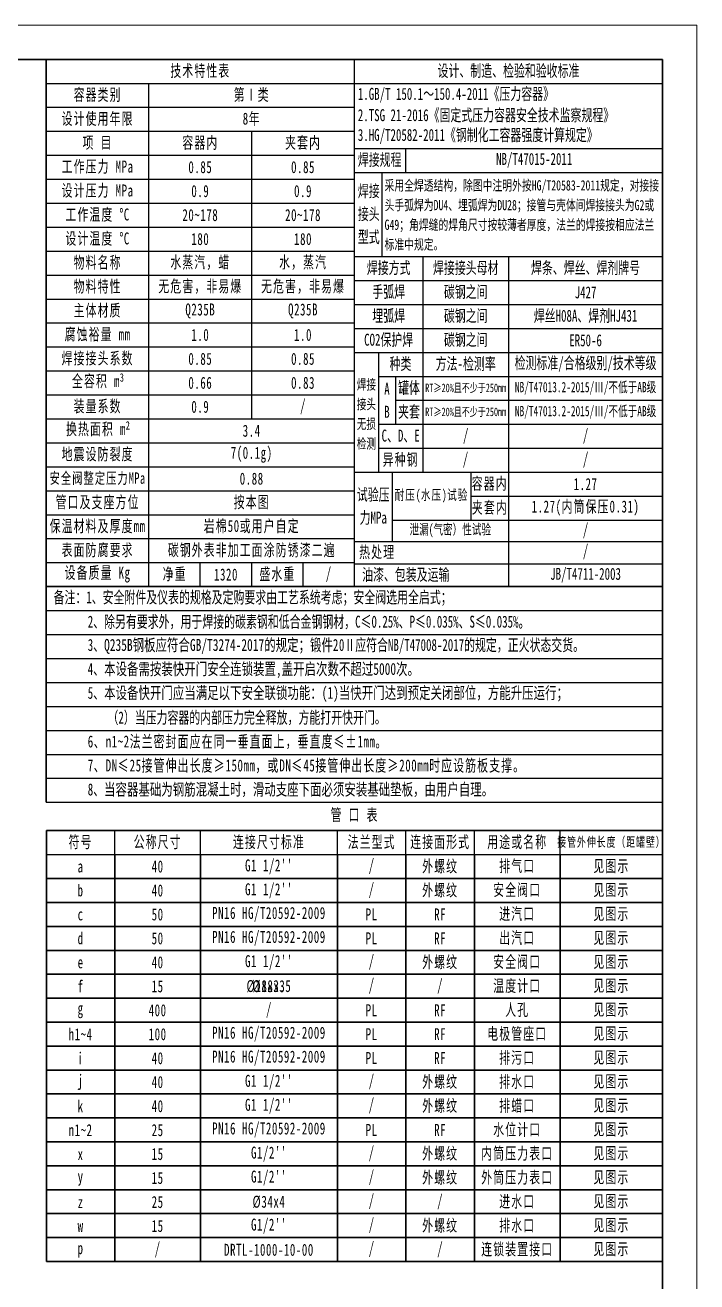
# Model space of a CAD drawing. Header units: millimetres. Extents: x -3364 to 3364, y -2376 to 2376.
# Drawn here: x 1795 to 3364, y -561 to 2376 of the extents above; entities that cross this region are included whole.
import ezdxf

# ---------------------------------------------------------------- set-up
doc = ezdxf.new("R2010")
doc.units = ezdxf.units.MM
doc.layers.add('粗实线层', color=7, linetype='Continuous', lineweight=35)
doc.layers.add('细实线层', color=7, linetype='Continuous', lineweight=18)
doc.styles.add('标准', font='', dxfattribs={"width": 0.667})
doc.styles.get('标准').set_extended_font_data('宋体')

# ---------------------------------------------------------------- blocks, each defined once
blk = doc.blocks.new('$CAXA_FRAME_13B17AC1$')
at = {"layer": '粗实线层'}
for p in [(-395.5, 287), (410.5, -287)]:
    blk.add_line(p, (410.5, 287), dxfattribs=at)
at = {"layer": '细实线层'}
for p in [(-420.5, 297), (420.5, -297)]:
    blk.add_line(p, (420.5, 297), dxfattribs=at)
blk = doc.blocks.new('C$A42A3E5585EA4C44B353ACBB45AF64AC_1')
at = {"layer": '粗实线层', "color": 4}
blk.add_line((0, 0), (0, 7), dxfattribs=at)
at = {"layer": '粗实线层'}
for p, q in [((20, 0), (20, 7)), ((45, 0), (45, 7)), ((85, 0), (85, 7)), ((105, 0), (105, 7)), ((125, 0), (125, 7)), ((150, 0), (150, 7)), ((0, 0), (180, 0))]:
    blk.add_line(p, q, dxfattribs=at)
blk = doc.blocks.new('*X96')
at = {"layer": '粗实线层', "lineweight": -2, "char_height": 28, "attachment_point": 1, "line_spacing_factor": 1.15057, "style": '标准'}
for s, insert, width in [('\\T1.1;全容积 m', (1904.1, 1558.3), 239.646), ('\\T1.1;{\\H0.7x;3}', (2015.9, 1562.5), 15.949)]:
    blk.add_mtext(s, dxfattribs=dict(at, insert=insert, width=width))
blk = doc.blocks.new('*X97')
at = {"layer": '粗实线层', "lineweight": -2, "char_height": 28, "attachment_point": 1, "line_spacing_factor": 1.15057, "style": '标准'}
for s, insert, width in [('\\T1.1;换热面积 m', (1890.2, 1446.3), 295.301), ('\\T1.1;{\\H0.7x;2}', (2029.7, 1450.5), 16.24)]:
    blk.add_mtext(s, dxfattribs=dict(at, insert=insert, width=width))

msp = doc.modelspace()

# ---------------------------------------------------------------- linework, layer by layer
at = {"layer": '粗实线层', "color": 4}
for p, q in [((1844, 2296), (3284, 2296)), ((1844, 560), (1844, 2296)), ((3284, 2296), (3284, 560)), ((1844, 1064), (3284, 1064)), ((1844.3, 493.8), (3284.3, 493.8)), ((1844.3, 437.8), (1844.3, 493.8))]:
    msp.add_line(p, q, dxfattribs=at)
at = {"layer": '粗实线层', "lineweight": -2}
for p, q in [((2564, 1064), (2564, 2296)), ((1844, 2240), (3284, 2240)), ((2084, 1064), (2084, 2240)), ((1844, 2184), (2564, 2184)), ((1844, 2128), (2564, 2128)), ((2324, 1456), (2324, 2128)), ((2564, 2088), (3284, 2088)), ((2684, 2032), (2684, 2088)), ((1844, 2072), (2564, 2072)), ((2564, 2032), (3284, 2032)), ((2628, 2032), (2628, 1835.3)), ((1844, 2016), (2564, 2016)), ((1844, 1960), (2564, 1960)), ((1844, 1904), (2564, 1904)), ((1844, 1848), (2564, 1848)), ((2564, 1835.3), (3284, 1835.3)), ((2724, 1835.3), (2724, 1611.3)), ((2924, 1835.3), (2924, 1611.3)), ((1844, 1792), (2564, 1792)), ((2564, 1779.3), (3284, 1779.3)), ((1844, 1736), (2564, 1736)), ((2564, 1723.3), (3284, 1723.3)), ((1844, 1680), (2564, 1680)), ((2564, 1667.3), (3284, 1667.3)), ((1844, 1624), (2564, 1624)), ((2564, 1611.3), (3284, 1611.3)), ((2620, 1611.3), (2620, 1331.3)), ((2724, 1611.3), (2724, 1331.3)), ((2924, 1611.3), (2924, 1331.3)), ((1844, 1568), (2564, 1568)), ((2620, 1555.3), (3284, 1555.3)), ((2660, 1555.3), (2660, 1443.3)), ((1844, 1512), (2564, 1512)), ((2660, 1499.3), (3284, 1499.3)), ((1844, 1456), (2564, 1456)), ((2620, 1443.3), (3284, 1443.3)), ((1844, 1400), (2564, 1400)), ((2620, 1387.3), (3284, 1387.3)), ((1844, 1344), (2564, 1344)), ((2564, 1331.3), (3284, 1331.3)), ((2620, 1331.3), (3284, 1331.3)), ((2652, 1331.3), (2652, 1169.7)), ((2836, 1331.3), (2836, 1219.3)), ((2924, 1331.3), (2924, 1169.7)), ((1844, 1288), (2564, 1288)), ((2836, 1275.3), (3284, 1275.3)), ((1844, 1232), (2564, 1232)), ((2652, 1219.3), (3284, 1219.3)), ((1844, 1176), (2564, 1176)), ((2564, 1169.7), (3284, 1169.7)), ((2836, 1169.7), (2836, 1169.7)), ((2924, 1169.7), (2924, 1064)), ((1844, 1120), (2564, 1120)), ((2204, 1064), (2204, 1120)), ((2324, 1064), (2324, 1120)), ((2444, 1064), (2444, 1120)), ((2564, 1116.8), (3284, 1116.8)), ((1844, 1008), (3284, 1008)), ((1844, 952), (3284, 952)), ((1844, 896), (3284, 896)), ((1844, 840), (3284, 840)), ((1844, 784), (3284, 784)), ((1844, 728), (3284, 728)), ((1844, 672), (3284, 672)), ((1844, 616), (3284, 616)), ((1844, 560), (3284, 560)), ((2004.3, 437.8), (2004.3, 493.8)), ((2204.3, 437.8), (2204.3, 493.8)), ((2524.3, 437.8), (2524.3, 493.8)), ((2684.3, 437.8), (2684.3, 493.8)), ((2844.3, 437.8), (2844.3, 493.8)), ((3044.3, 437.8), (3044.3, 493.8)), ((1844.3, 437.8), (3284.3, 437.8))]:
    msp.add_line(p, q, dxfattribs=at)

# ---------------------------------------------------------------- block references
at = {"layer": '粗实线层', "xscale": 8, "yscale": 8, "zscale": 8}
msp.add_blockref('$CAXA_FRAME_13B17AC1$', (0, 0), dxfattribs=at)
at = {"layer": '粗实线层', "lineweight": -2}
for name in ['*X96', '*X97']:
    msp.add_blockref(name, (0, 0), dxfattribs=at)
at = {"layer": '粗实线层', "lineweight": -2, "xscale": 8.000000000666667, "yscale": 8.000000000666667, "zscale": 8.000000000666667}
for p in [(1844.3, 381.8), (1844.3, 325.9), (1844.3, 270), (1844.3, 214), (1844.3, 158.1), (1844.3, 102.1), (1844.3, 46.2), (1844.3, -9.7), (1844.3, -65.7), (1844.3, -121.6), (1844.3, -177.6), (1844.3, -233.5), (1844.3, -289.3), (1844.3, -345.3), (1844.3, -401.2), (1844.3, -457.2), (1844.3, -513.2)]:
    msp.add_blockref('C$A42A3E5585EA4C44B353ACBB45AF64AC_1', p, dxfattribs=at)

# ---------------------------------------------------------------- texts
at = {"layer": '粗实线层', "lineweight": -2, "line_spacing_factor": 1.15057, "style": '标准'}
for s, insert, char_height, width, attachment_point in [('\\T1.1;技术特性表', (2204, 2268), 28, 720, 5), ('{\\T1.001;设计、制造、检验和验收标准}', (2924, 2268), 28, 720, 5), ('\\T1.1;容器类别', (1964, 2212), 28, 240, 5), ('{\\T1.001;1.GB/T 150.1～150.4-2011《压力容器》}', (2572, 2212), 28, 642.937, 4), ('\\T1.1;第Ⅰ类', (2324, 2212), 28, 480, 5), ('\\T1.1;设计使用年限', (1964, 2156), 28, 240, 5), ('\\T1.1;8年', (2324, 2156), 28, 480, 5), ('{\\T1.001;2.TSG 21-2016《固定式压力容器安全技术监察规程》}', (2572, 2164), 28, 642.937, 4), ('\\T1.1;项 目', (1964, 2100), 28, 240, 5), ('\\T1.1;容器内', (2204, 2100), 28, 240, 5), ('\\T1.1;夹套内', (2444, 2100), 28, 240, 5), ('{\\T1.001;3.HG/T20582-2011《钢制化工容器强度计算规定》}', (2572, 2116), 28, 642.937, 4), ('\\T1.1;工作压力 MPa', (1964, 2044), 28, 240, 5), ('\\T1.1;0.85', (2204, 2044), 28, 240, 5), ('\\T1.1;0.85', (2444, 2044), 28, 240, 5), ('{\\T1.001;焊接规程}', (2572, 2060), 28, 712, 4), ('{\\T1.001;NB/T47015-2011}', (2984, 2060), 28, 600, 5), ('\\T1.1;设计压力 MPa', (1964, 1988), 28, 240, 5), ('\\T1.1;0.9', (2204, 1988), 28, 240, 5), ('\\T1.1;0.9', (2444, 1988), 28, 240, 5), ('{\\T1.001;焊接接头型式}', (2572, 1933.3), 28, 60.374, 4), ('{\\W0.7;\\T1;采用全焊透结构，除图中注明外按HG/T20583-2011规定，对接接头手弧焊为DU4、埋弧焊为DU28；接管与壳体间焊接接头为G2或G49；角焊缝的焊角尺寸按较薄者厚度，法兰的焊接按相应法兰标准中规定。}', (2634.4, 1931.2), 24, 648, 4), ('\\T1.1;工作温度 %%DC', (1964, 1932), 28, 240, 5), ('\\T1.1;20~178', (2204, 1932), 28, 240, 5), ('\\T1.1;20~178', (2444, 1932), 28, 240, 5), ('\\T1.1;设计温度 %%DC', (1964, 1876), 28, 240, 5), ('\\T1.1;180', (2204, 1876), 28, 240, 5), ('\\T1.1;180', (2444, 1876), 28, 240, 5), ('\\T1.1;物料名称', (1964, 1820), 28, 240, 5), ('\\T1.1;水蒸汽，蜡', (2204, 1820), 28, 240, 5), ('\\T1.1;水，蒸汽', (2444, 1820), 28, 240, 5), ('{\\T1.001;焊接方式}', (2644, 1807.3), 28, 160, 5), ('{\\T1.001;焊接接头母材}', (2824, 1807.3), 28, 200, 5), ('{\\T1.001;焊条、焊丝、焊剂牌号}', (3104, 1807.3), 28, 360, 5), ('\\T1.1;物料特性', (1964, 1764), 28, 240, 5), ('\\T1.1;无危害，非易爆', (2204, 1764), 28, 240, 5), ('\\T1.1;无危害，非易爆', (2444, 1764), 28, 240, 5), ('{\\T1.001;手弧焊}', (2644, 1751.3), 28, 160, 5), ('{\\T1.001;碳钢之间}', (2824, 1751.3), 28, 200, 5), ('{\\T1.001;J427}', (3104, 1751.3), 28, 360, 5), ('\\T1.1;主体材质', (1964, 1708), 28, 240, 5), ('\\T1.1;Q235B', (2204, 1708), 28, 240, 5), ('\\T1.1;Q235B', (2444, 1708), 28, 240, 5), ('{\\T1.001;埋弧焊}', (2644, 1695.3), 28, 160, 5), ('{\\T1.001;碳钢之间}', (2824, 1695.3), 28, 200, 5), ('{\\T1.001;焊丝H08A、焊剂HJ431}', (3104, 1695.3), 28, 360, 5), ('\\T1.1;腐蚀裕量 mm', (1964, 1652), 28, 240, 5), ('\\T1.1;1.0', (2204, 1652), 28, 240, 5), ('\\T1.1;1.0', (2444, 1652), 28, 240, 5), ('{\\T1.001;CO2保护焊}', (2644, 1639.3), 28, 160, 5), ('{\\T1.001;碳钢之间}', (2824, 1639.3), 28, 200, 5), ('{\\T1.001;ER50-6}', (3104, 1639.3), 28, 360, 5), ('\\T1.1;焊接接头系数', (1964, 1596), 28, 240, 5), ('\\T1.1;0.85', (2204, 1596), 28, 240, 5), ('\\T1.1;0.85', (2444, 1596), 28, 240, 5), ('{\\T1.001;种类}', (2671.6, 1583.3), 28, 103.103, 5), ('{\\T1.001;方法-检测率}', (2824, 1583.3), 28, 200, 5), ('{\\T1.001;检测标准/合格级别/技术等级}', (3104, 1583.3), 28, 360, 5), ('\\T1.1;0.66', (2204, 1540), 28, 240, 5), ('\\T1.1;0.83', (2444, 1540), 28, 240, 5), ('{\\T1.001;焊接接头无损检测}', (2592, 1466), 24, 56, 5), ('{\\T1.001;A\\PB}', (2640, 1499.3), 28, 40, 5), ('{\\T1.001;罐体}', (2691.6, 1527.3), 28, 63.103, 5), ('{\\T1.001;RT≥20%且不少于250mm}', (2824, 1527.3), 20, 200, 5), ('{\\T1.001;NB/T47013.2-2015/Ⅲ/不低于AB级}', (3104, 1527.3), 24, 360, 5), ('\\T1.1;装量系数', (1964, 1484), 28, 240, 5), ('\\T1.1;0.9', (2204, 1484), 28, 240, 5), ('\\T1.1;/', (2444, 1484), 28, 240, 5), ('{\\T1.001;夹套}', (2691.6, 1471.3), 28, 63.103, 5), ('{\\T1.001;RT≥20%且不少于250mm}', (2824, 1471.3), 20, 200, 5), ('{\\T1.001;NB/T47013.2-2015/Ⅲ/不低于AB级}', (3104, 1471.3), 24, 360, 5), ('\\T1.1;3.4', (2324, 1428), 28, 480, 5), ('{\\T1.001;C、D、E}', (2672, 1415.8), 28, 104, 5), ('{\\T1.001;/}', (2824, 1415.3), 28, 200, 5), ('{\\T1.001;/}', (3104, 1415.3), 28, 360, 5), ('\\T1.1;地震设防裂度', (1964, 1372), 28, 240, 5), ('\\T1.1;7(0.1g)', (2324, 1372), 28, 480, 5), ('\\T1.1;异种钢', (2672, 1359.3), 28, 104, 5), ('\\T1.1;/', (2824, 1359.3), 28, 200, 5), ('{\\T1.001;/}', (3104, 1359.3), 28, 360, 5), ('\\T1.1;安全阀整定压力MPa', (1964, 1316), 26.4, 240, 5), ('\\T1.1;0.88', (2324, 1316), 28, 480, 5), ('\\T1.1;容器内', (2880, 1303.3), 28, 88, 5), ('{\\T1.001;试验压力MPa}', (2608, 1250.5), 28, 88, 5), ('\\T1.1;耐压(水压)试验', (2744, 1275.3), 24, 184, 5), ('\\T1.1;1.27', (3104, 1303.3), 28, 360, 5), ('\\T1.1;管口及支座方位', (1964, 1260), 28, 240, 5), ('\\T1.1;按本图', (2324, 1260), 28, 480, 5), ('\\T1.1;夹套内', (2880.4, 1247.3), 28, 87.163, 5), ('\\T1.1;1.27(内筒保压0.31)', (3104, 1247.4), 28, 360, 5), ('\\T1.1;保温材料及厚度mm', (1964, 1204), 28, 240, 5), ('\\T1.1;岩棉50或用户自定', (2324, 1204), 28, 480, 5), ('{\\T1.001;泄漏(气密）性试验}', (2788, 1194.5), 24, 272, 5), ('{\\T1.001;/}', (3104, 1194.5), 28, 360, 5), ('\\T1.1;表面防腐要求\\P', (1964, 1148), 28, 240, 5), ('\\T1.1;碳钢外表非加工面涂防锈漆二遍', (2324, 1148), 28, 480, 5), ('\\T1.1;热处理', (2617.1, 1143.3), 28, 106.244, 5), ('{\\T1.001;/}', (3104, 1144.8), 28, 360, 5), ('\\T1.1;设备质量 Kg', (1964, 1092), 28, 240, 5), ('\\T1.1;净重', (2144, 1092), 28, 120, 5), ('\\T1.1;1320', (2264, 1092), 28, 120, 5), ('\\T1.1;盛水重', (2384, 1092), 28, 120, 5), ('\\T1.1;/', (2504, 1092), 28, 120, 5), ('{\\T1.001;油漆、包装及运输}', (2684, 1090.4), 28, 240, 5), ('{\\T1.001;JB/T4711-2003}', (3104, 1090.4), 28, 360, 5), ('备注：1、安全附件及仪表的规格及定购要求由工艺系统考虑；{\\T1.001;安全阀选用全启式；}', (1861.2, 1036), 28, 1422.768, 4), ('2、{\\T1.001;除另有要求外，用于焊接的碳素钢和低合金钢钢材，C≤0.25%、P≤0.035%、S≤0.035%。}', (1941, 980), 28, 1343.041, 4), ('3、{\\W0.7;\\T1.001;Q235B钢板应符合GB/T3274-2017的规定；锻件\\W0.667;\\T1.1;2}0Ⅱ应符合NB/T47008-2017的规定，正火状态交货。', (1941, 924.1), 28, 1501.059, 4), ('4、{\\W0.7;\\T1.001;本设备需按装快开门安全连锁装置,盖开启次数不超过5000次。}', (1941, 868), 28, 1343.041, 4), ('5、{\\W0.7;\\T1.001;本设备快开门应当满足以下安全联锁功能：(1)当快开门达到预定关闭部位，方能升压运行；}', (1941, 812), 28, 1343.041, 4), ('{\\T1.001;（2）当压力容器的内部压力完全释放，方能打开快开门。}', (1987.1, 756), 28, 1296.91, 4), ('\\T1.1;6、n1~2法兰密封面应在同一垂直面上，垂直度≤%%P1mm。', (1941, 700), 28, 1343.041, 4), ('\\T1.1;7、DN≤25接管伸出长度≥150mm，或DN≤45接管伸出长度≥200mm时应设筋板支撑。', (1941, 644), 28, 1343.041, 4), ('8、{\\W0.7;\\T1;当容器基础为钢筋混凝土时，滑动支座下面必须安装基础垫板，由用户自理。}', (1941, 588), 28, 1343.041, 4), ('\\T1.1;管 口 表', (2564.3, 529.1), 28, 1440, 5), ('\\T1.1;符号', (1924.3, 465.8), 28, 160, 5), ('\\T1.1;公称尺寸', (2104.3, 465.8), 28, 200, 5), ('\\T1.1;连接尺寸标准', (2364.3, 465.8), 28, 320, 5), ('\\T1.1;法兰型式', (2604.3, 465.8), 28, 160, 5), ('\\T1.1;连接面形式', (2764.3, 465.8), 28, 160, 5), ('\\T1.1;用途或名称', (2944.3, 465.8), 28, 200, 5), ('\\T1.1;接管外伸长度（距罐壁）', (3164.3, 465.8), 22.4, 240, 5), ('\\T1.1;a', (1924.3, 409.8), 28, 160, 5), ('\\T1.1;40', (2104.3, 409.8), 28, 200, 5), ("\\T1.1;G1 1/2''", (2364.3, 409.1), 28, 320, 5), ('\\T1.1;/', (2604.3, 409.8), 28, 160, 5), ('\\T1.1;外螺纹', (2764.3, 409.1), 28, 160, 5), ('\\T1.1;排气口', (2944.3, 409.8), 28, 200, 5), ('\\T1.1;见图示', (3164.3, 409.8), 28, 240, 5), ('\\T1.1;b', (1924.3, 353.8), 28, 160, 5), ('\\T1.1;40', (2104.3, 353.8), 28, 200, 5), ("\\T1.1;G1 1/2''", (2364.3, 353.2), 28, 320, 5), ('\\T1.1;/', (2604.3, 354), 28, 160, 5), ('\\T1.1;外螺纹', (2764.3, 353.2), 28, 160, 5), ('\\T1.1;安全阀口', (2944.3, 353.8), 28, 200, 5), ('\\T1.1;见图示', (3164.3, 353.8), 28, 240, 5), ('\\T1.1;c', (1924.3, 297.8), 28, 160, 5), ('\\T1.1;50', (2104.3, 297.8), 28, 200, 5), ('\\T1.1;PN16 HG/T20592-2009', (2364.3, 297.9), 28, 320, 5), ('\\T1.1;PL', (2604.3, 297.9), 28, 160, 5), ('\\T1.1;RF', (2764.3, 297.9), 28, 160, 5), ('\\T1.1;进汽口', (2944.3, 297.8), 28, 200, 5), ('\\T1.1;见图示', (3164.3, 297.9), 28, 240, 5), ('\\T1.1;d', (1924.3, 241.8), 28, 160, 5), ('\\T1.1;50', (2104.3, 241.8), 28, 200, 5), ('\\T1.1;PN16 HG/T20592-2009', (2364.3, 242), 28, 320, 5), ('\\T1.1;PL', (2604.3, 242), 28, 160, 5), ('\\T1.1;RF', (2764.3, 242), 28, 160, 5), ('\\T1.1;出汽口', (2944.3, 241.8), 28, 200, 5), ('\\T1.1;见图示', (3164.3, 242), 28, 240, 5), ('\\T1.1;/', (2604.3, 186.1), 28, 160, 5), ('\\T1.1;安全阀口', (2944.3, 186), 28, 200, 5), ('\\T1.1;e', (1924.3, 185.8), 28, 160, 5), ('\\T1.1;40', (2104.3, 185.8), 28, 200, 5), ("\\T1.1;G1 1/2''", (2364.3, 185.4), 28, 320, 5), ('\\T1.1;外螺纹', (2764.3, 185.4), 28, 160, 5), ('\\T1.1;见图示', (3164.3, 186), 28, 240, 5), ('\\T1.1;/', (2604.3, 130.1), 28, 160, 5), ('\\T1.1;/', (2764.3, 130), 28, 160, 5), ('\\T1.1;温度计口', (2944.3, 129.7), 28, 200, 5), ('\\T1.1;见图示', (3164.3, 130.1), 28, 240, 5), ('\\T1.1;f', (1924.3, 129.8), 28, 160, 5), ('\\T1.1;15', (2104.3, 129.7), 28, 200, 5), ('\\T1.1;%%C18x3.5', (2364.3, 130), 28, 320, 5), ('\\T1.1;%%C18x3', (2364.3, 129.7), 28, 320, 5), ('\\T1.1;/', (2364.3, 73.7), 28, 320, 5), ('\\T1.1;PL', (2604.3, 74.1), 28, 160, 5), ('\\T1.1;RF', (2764.3, 74.1), 28, 160, 5), ('\\T1.1;人孔', (2944.3, 73.7), 28, 200, 5), ('\\T1.1;见图示', (3164.3, 74.1), 28, 240, 5), ('\\T1.1;g', (1924.3, 73.8), 28, 160, 5), ('\\T1.1;400', (2104.3, 73.7), 28, 200, 5), ('\\T1.1;h1~4', (1924.3, 17.8), 28, 160, 5), ('\\T1.1;100', (2104.3, 17.8), 28, 200, 5), ('\\T1.1;PN16 HG/T20592-2009', (2364.3, 18.1), 28, 320, 5), ('\\T1.1;PL', (2604.3, 18.1), 28, 160, 5), ('\\T1.1;RF', (2764.3, 18.1), 28, 160, 5), ('\\T1.1;电极管座口', (2944.3, 17.8), 28, 200, 5), ('\\T1.1;见图示', (3164.3, 18.2), 28, 240, 5), ('\\T1.1;i', (1924.3, -38.2), 28, 160, 5), ('\\T1.1;40', (2104.3, -38.3), 28, 200, 5), ('\\T1.1;PN16 HG/T20592-2009', (2364.3, -37.7), 28, 320, 5), ('\\T1.1;PL', (2604.3, -37.7), 28, 160, 5), ('\\T1.1;RF', (2764.3, -37.7), 28, 160, 5), ('\\T1.1;排污口', (2944.3, -38.3), 28, 200, 5), ('\\T1.1;见图示', (3164.3, -37.7), 28, 240, 5), ('\\T1.1;见图示', (3164.3, -37.7), 28, 240, 5), ('\\T1.1;j', (1924.3, -94.2), 28, 160, 5), ('\\T1.1;40', (2104.3, -93.9), 28, 200, 5), ("\\T1.1;G1 1/2''", (2364.3, -94.3), 28, 320, 5), ('\\T1.1;/', (2604.3, -93.6), 28, 160, 5), ('\\T1.1;外螺纹', (2764.3, -94.3), 28, 160, 5), ('\\T1.1;排水口', (2944.3, -94.3), 28, 200, 5), ('\\T1.1;见图示', (3164.3, -93.7), 28, 240, 5), ('\\T1.1;k', (1924.3, -150.2), 28, 160, 5), ('\\T1.1;40', (2104.3, -150.3), 28, 200, 5), ("\\T1.1;G1 1/2''", (2364.3, -150.3), 28, 320, 5), ('\\T1.1;/', (2604.3, -149.5), 28, 160, 5), ('\\T1.1;外螺纹', (2764.3, -150.3), 28, 160, 5), ('\\T1.1;排蜡口', (2944.3, -150.3), 28, 200, 5), ('\\T1.1;见图示', (3164.3, -149.6), 28, 240, 5), ('\\T1.1;n1~2', (1924.3, -206.2), 28, 160, 5), ('\\T1.1;25', (2104.3, -206.3), 28, 200, 5), ('\\T1.1;PN16 HG/T20592-2009', (2364.3, -205.6), 28, 320, 5), ('\\T1.1;PL', (2604.3, -205.6), 28, 160, 5), ('\\T1.1;RF', (2764.3, -205.6), 28, 160, 5), ('\\T1.1;水位计口', (2944.3, -206.3), 28, 200, 5), ('\\T1.1;见图示', (3164.3, -205.6), 28, 240, 5), ('\\T1.1;x', (1924.3, -262.2), 28, 160, 5), ('\\T1.1;15', (2104.3, -262.1), 28, 200, 5), ("\\T1.1;G1/2''", (2364.3, -262.1), 28, 320, 5), ('\\T1.1;/', (2604.3, -261.3), 28, 160, 5), ('\\T1.1;外螺纹', (2764.3, -262.1), 28, 160, 5), ('\\T1.1;内筒压力表口', (2944.3, -262.1), 28, 200, 5), ('\\T1.1;见图示', (3164.3, -261.4), 28, 240, 5), ('\\T1.1;y', (1924.3, -318.2), 28, 160, 5), ('\\T1.1;15', (2104.3, -318.1), 28, 200, 5), ("\\T1.1;G1/2''", (2364.3, -318.1), 28, 320, 5), ('\\T1.1;/', (2604.3, -317.3), 28, 160, 5), ('\\T1.1;外螺纹', (2764.3, -318.1), 28, 160, 5), ('\\T1.1;外筒压力表口', (2944.3, -318.1), 28, 200, 5), ('\\T1.1;见图示', (3164.3, -317.4), 28, 240, 5), ('\\T1.1;z', (1924.3, -374.3), 28, 160, 5), ('\\T1.1;25', (2104.3, -374.3), 28, 200, 5), ('\\T1.1;%%C34x4', (2364.3, -374), 28, 320, 5), ('\\T1.1;/', (2604.3, -373.2), 28, 160, 5), ('\\T1.1;/', (2764.3, -374), 28, 160, 5), ('\\T1.1;进水口', (2944.3, -374.3), 28, 200, 5), ('\\T1.1;见图示', (3164.3, -373.4), 28, 240, 5), ("\\T1.1;G1/2''", (2364.3, -430.3), 28, 320, 5), ('\\T1.1;/', (2604.3, -429.4), 28, 160, 5), ('\\T1.1;外螺纹', (2764.3, -430.3), 28, 160, 5), ('\\T1.1;排水口', (2944.3, -430.3), 28, 200, 5), ('\\T1.1;w', (1924.3, -430.2), 28, 160, 5), ('\\T1.1;15', (2104.3, -430.3), 28, 200, 5), ('\\T1.1;见图示', (3164.3, -429.4), 28, 240, 5), ('\\T1.1;/', (2104.3, -486), 28, 200, 5), ('\\T1.1;/', (2604.3, -485.2), 28, 160, 5), ('\\T1.1;/', (2764.3, -486), 28, 160, 5), ('\\T1.1;连锁装置接口', (2944.3, -486), 28, 200, 5), ('\\T1.1;见图示', (3164.3, -485.2), 28, 240, 5), ('\\T1.1;p', (1924.3, -486), 28, 160, 5), ('\\T1.1;DRTL-1000-10-00', (2364.3, -486), 28, 320, 5)]:
    msp.add_mtext(s, dxfattribs=dict(at, insert=insert, char_height=char_height, width=width, attachment_point=attachment_point))

doc.saveas('drawing.dxf')
